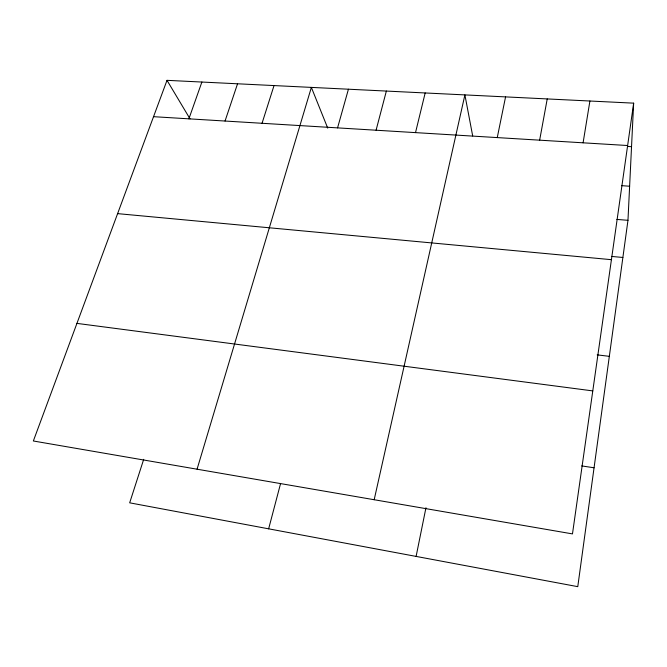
<?xml version="1.0" encoding="UTF-8"?>
<svg xmlns="http://www.w3.org/2000/svg" width="667" height="667" viewBox="0 0 667 667"><rect width="100%" height="100%" fill="white"/><g stroke="black" fill="none" stroke-linecap="round" stroke-linejoin="round"><path stroke-width="1" d="M143.697 459.346L129.673 502.826L577.772 586.66L627.972 220.318L633.65 103.152L167.008 80.34L33.35 440.987L572.478 533.9L633.65 103.152M583.091 142.813L589.911 101.009M539.645 140.17L547.232 98.924M416.108 556.411L425.963 507.729M497.257 137.585L505.569 96.89M374.179 499.725L464.899 94.897L472.695 135.976M415.516 132.616L425.171 92.963M268.643 528.831L280.599 483.458M376.08 130.215L386.36 91.062M337.56 127.872L348.432 89.211M197.065 469.201L311.364 87.394L327.73 128.131M262.048 123.278L274.029 85.576M225.046 121.027L237.544 83.792M188.886 118.826L201.884 82.049M153.543 116.683L627.63 145.523M627.439 146.44L631.541 146.69M621.502 185.643L629.623 186.235M616.833 219.41L627.972 220.318M611.572 256.428L622.878 257.47M117.609 213.632L611.422 259.68M597.182 354.869L609.338 356.336M76.93 323.387L592.78 390.904M581.716 465.908L594.064 467.792M167.008 80.34L190.028 118.876"/></g></svg>
